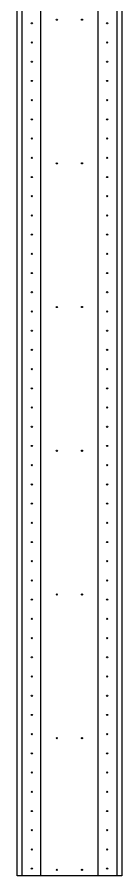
# Model space of a CAD drawing. Header units: millimetres. Extents: x -50 to 283, y 0 to 3600.
# Drawn here: x -50 to 170, y 0 to 1793 of the extents above; entities that cross this region are included whole.
import ezdxf

# ---------------------------------------------------------------- set-up
doc = ezdxf.new("R2010")
doc.units = ezdxf.units.MM
doc.linetypes.add('DASHED', pattern=[1.524, 1.27, -0.254])
for name, color, linetype in [('CUT', 7, 'CONTINUOUS'), ('HOLE', 6, 'CONTINUOUS'), ('VALLEY', 1, 'DASHED')]:
    doc.layers.add(name, color=color, linetype=linetype)

msp = doc.modelspace()

# ---------------------------------------------------------------- linework, layer by layer
at = {"layer": 'CUT'}
msp.add_lwpolyline([(169.9, 3600), (169.9, 0), (-50, 0), (-50, 3600), (169.9, 3600)], close=True, dxfattribs=at)
at = {"layer": 'HOLE'}
for centre in [(-19.1, 1779.9), (33.4, 1787.5), (86.2, 1787.5), (138.9, 1779.9), (-19.1, 1739.8), (138.9, 1739.8), (-19.1, 1699.7), (138.9, 1699.7), (-19.1, 1659.6), (138.9, 1659.6), (-19.1, 1619.5), (138.9, 1619.5), (-19.1, 1579.4), (138.9, 1579.4), (-19.1, 1539.3), (138.9, 1539.3), (-19.1, 1499.2), (33.4, 1487.5), (86.2, 1487.5), (138.9, 1499.2), (-19.1, 1459), (138.9, 1459), (-19.1, 1418.9), (138.9, 1418.9), (-19.1, 1378.8), (138.9, 1378.8), (-19.1, 1338.7), (138.9, 1338.7), (-19.1, 1298.6), (138.9, 1298.6), (-19.1, 1258.5), (138.9, 1258.5), (-19.1, 1218.4), (138.9, 1218.4), (33.4, 1187.5), (86.2, 1187.5), (-19.1, 1178.3), (138.9, 1178.3), (-19.1, 1138.1), (138.9, 1138.1), (-19.1, 1098), (138.9, 1098), (-19.1, 1057.9), (138.9, 1057.9), (-19.1, 1017.8), (138.9, 1017.8), (-19.1, 977.7), (138.9, 977.7), (-19.1, 937.6), (138.9, 937.6), (-19.1, 897.5), (138.9, 897.5), (33.4, 887.5), (86.2, 887.5), (-19.1, 857.4), (138.9, 857.4), (-19.1, 817.2), (138.9, 817.2), (-19.1, 777.1), (138.9, 777.1), (-19.1, 737), (138.9, 737), (-19.1, 696.9), (138.9, 696.9), (-19.1, 656.8), (138.9, 656.8), (-19.1, 616.7), (138.9, 616.7), (-19.1, 576.6), (33.4, 587.5), (86.2, 587.5), (138.9, 576.6), (-19.1, 536.5), (138.9, 536.5), (-19.1, 496.3), (138.9, 496.3), (-19.1, 456.2), (138.9, 456.2), (-19.1, 416.1), (138.9, 416.1), (-19.1, 376), (138.9, 376), (-19.1, 335.9), (138.9, 335.9), (-19.1, 295.8), (33.4, 287.5), (86.2, 287.5), (138.9, 295.8), (-19.1, 255.7), (138.9, 255.7), (-19.1, 215.6), (138.9, 215.6), (-19.1, 175.4), (138.9, 175.4), (-19.1, 135.3), (138.9, 135.3), (-19.1, 95.2), (138.9, 95.2), (-19.1, 55.1), (138.9, 55.1), (-19.1, 15), (33.4, 12.5), (86.2, 12.5), (138.9, 15)]:
    msp.add_circle(centre, 1.25, dxfattribs=at)
at = {"layer": 'VALLEY'}
for p, q in [((-39.1, 0), (-39.1, 3600)), ((0, 0), (0, 3600)), ((119.4, 3600), (119.4, 0)), ((159.2, 3600), (159.2, 0))]:
    msp.add_line(p, q, dxfattribs=at)

doc.saveas('drawing.dxf')
